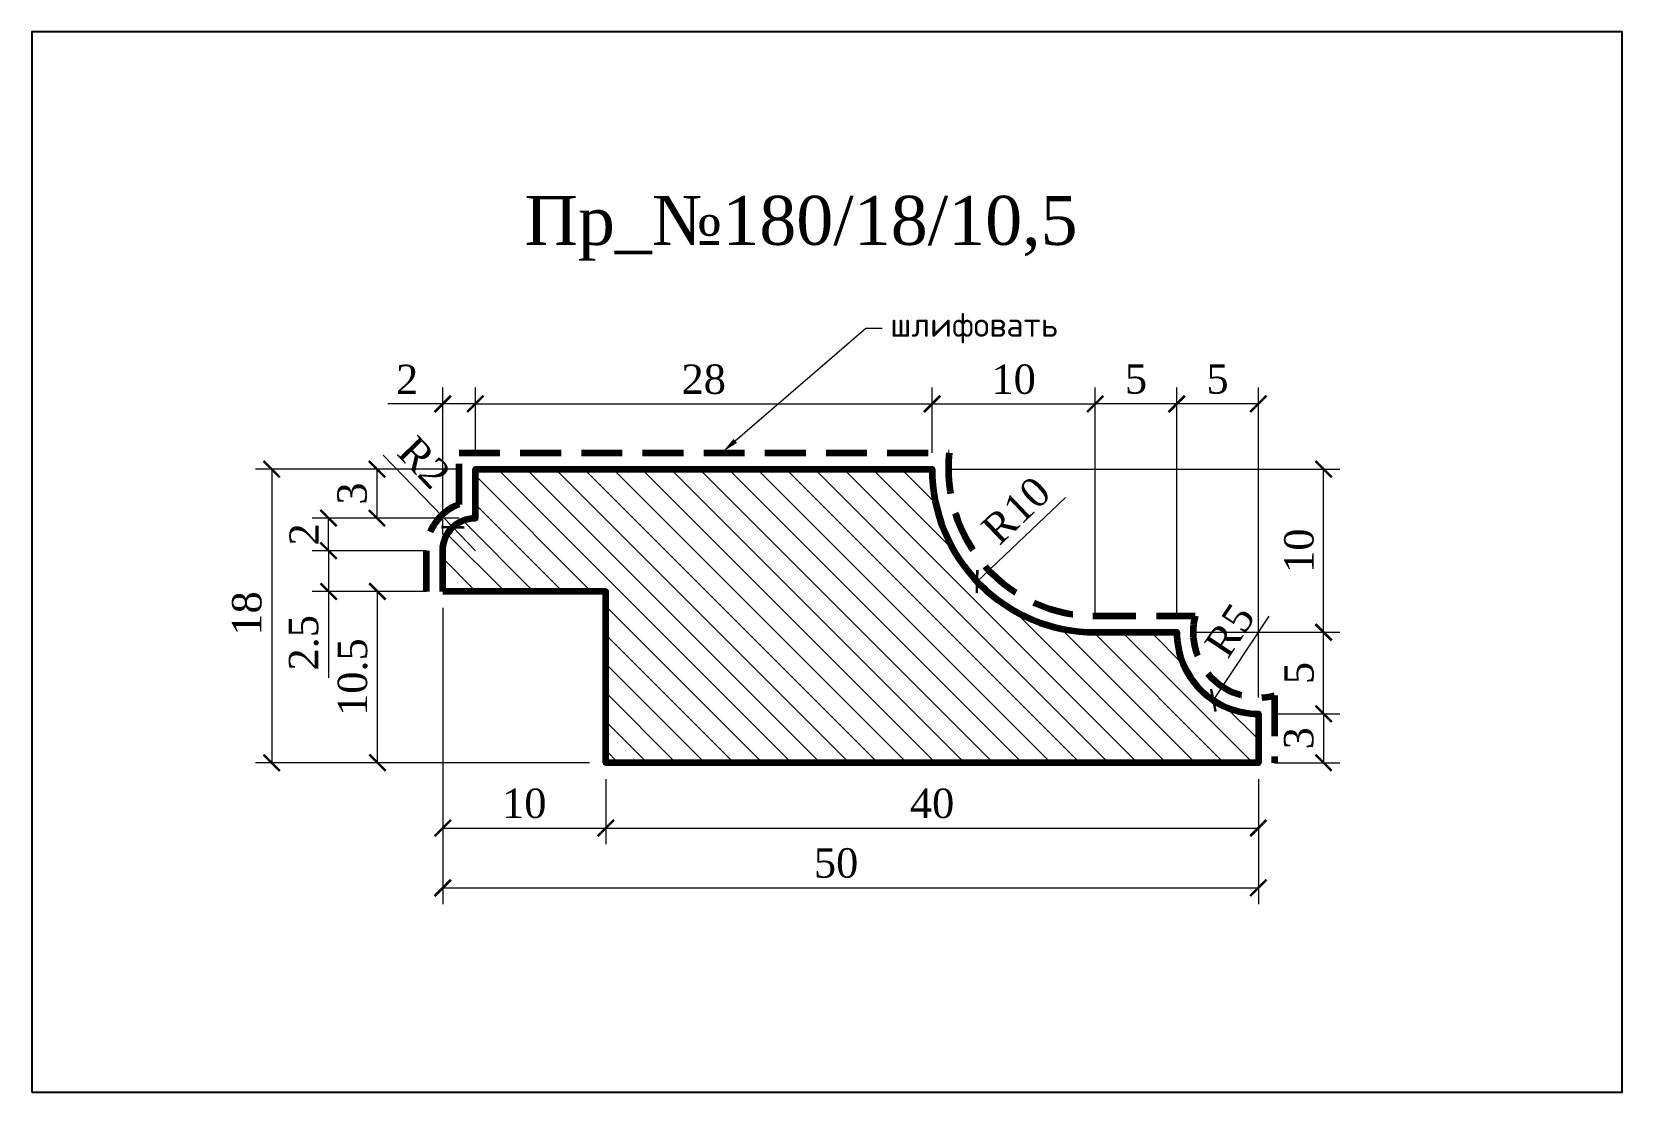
# Model space of a CAD drawing. Header units: millimetres. Extents: x 303398.4 to 303495.9, y -91994 to -91929.
import ezdxf
from ezdxf import colors
from ezdxf.entities.mleader import LeaderData, LeaderLine
from ezdxf.math import Vec2, Vec3

# ---------------------------------------------------------------- set-up
doc = ezdxf.new("R2010")
doc.units = ezdxf.units.MM
doc.header["$MEASUREMENT"] = 0
doc.linetypes.add('HIDDEN', pattern=[0.375, 0.25, -0.125])
doc.layers.add('Outside panel', color=7, linetype='Continuous', lineweight=18, true_color=0x7f5e57)
for name, color, linetype, lineweight in [('линия 15', 7, 'Continuous', 15), ('линия 50', 1, 'Continuous', 211), ('служебный слой РАЗМЕРЫ', 7, 'Continuous', 9)]:
    doc.layers.add(name, color=color, linetype=linetype, lineweight=lineweight)
doc.layers.add('размеры в модели', color=7, linetype='Continuous')
doc.styles.add('ELECT', font='times.ttf')
doc.styles.get("Standard").update_dxf_attribs({"font": 'times.ttf'})
doc.styles.add('ЕСКД профили текст', font='isocpeur.ttf')
doc.dimstyles.new('M_1', dxfattribs={"dimtxt": 1.8, "dimasz": 1, "dimexe": 1, "dimexo": 1, "dimgap": 0.6, "dimtad": 1, "dimdec": 0, "dimdsep": 46, "dimtxsty": 'Standard', "dimblk": 'ARCHTICK', "dimcen": -5, "dimclrd": 7, "dimclre": 7, "dimclrt": 7, "dimadec": 0, "dimazin": 0, "dimtfac": 1, "dimtdec": 0, "dimtmove": 0, "dimatfit": 3, "dimfxl": 1, "dimtolj": 1, "dimtzin": 0, "dimlwd": 5, "dimlwe": 5, "dimarcsym": 0})

# ---------------------------------------------------------------- blocks, each defined once
blk = doc.blocks.new('_ArchTick')
at = {"color": 0, "linetype": 'ByBlock', "const_width": 0.15}
blk.add_lwpolyline([(-0.5, -0.5), (0.5, 0.5)], dxfattribs=at)
blk = doc.blocks.new('*D2')
at = {"layer": 'Defpoints', "color": 0, "ltscale": 1000, "transparency": 16777216}
for p in [(307156.183, -90971.095), (307156.183, -90974.095), (307160.183, -90974.095)]:
    blk.add_point(p, dxfattribs=at)
at = {"layer": 'размеры в модели', "color": 7, "lineweight": 5, "ltscale": 1000, "transparency": 16777216}
for p, q in [((307157.183, -90971.095), (307161.183, -90971.095)), ((307160.183, -90971.095), (307160.183, -90974.095)), ((307157.183, -90974.095), (307161.183, -90974.095))]:
    blk.add_line(p, q, dxfattribs=at)
for p, rotation in [((307160.183, -90971.095), 90), ((307160.183, -90974.095), 270)]:
    blk.add_blockref('_ArchTick', p, dxfattribs=dict(at, rotation=rotation))
at = {"layer": 'размеры в модели', "color": 7, "ltscale": 1000, "transparency": 16777216, "insert": (307158.668, -90972.595), "char_height": 1.8, "attachment_point": 5, "rotation": 90}
blk.add_mtext('\\A1;3', dxfattribs=at)
blk = doc.blocks.new('*D7')
at = {"layer": 'Defpoints', "color": 0, "ltscale": 1000, "transparency": 16777216}
for p in [(307102.183, -90963.595), (307106.183, -90963.595), (307116.183, -90974.095)]:
    blk.add_point(p, dxfattribs=at)
at = {"layer": 'размеры в модели', "color": 7, "lineweight": 5, "ltscale": 1000, "transparency": 16777216}
for p, q in [((307105.183, -90963.595), (307101.183, -90963.595)), ((307102.183, -90974.095), (307102.183, -90963.595)), ((307115.183, -90974.095), (307101.183, -90974.095))]:
    blk.add_line(p, q, dxfattribs=at)
for p, rotation in [((307102.183, -90963.595), 90), ((307102.183, -90974.095), 270)]:
    blk.add_blockref('_ArchTick', p, dxfattribs=dict(at, rotation=rotation))
at = {"layer": 'размеры в модели', "color": 7, "ltscale": 1000, "transparency": 16777216, "insert": (307100.665, -90968.845), "char_height": 1.8, "attachment_point": 5, "rotation": 90}
blk.add_mtext('\\A1;10.5', dxfattribs=at)
blk = doc.blocks.new('*D8')
at = {"layer": 'Defpoints', "color": 0, "ltscale": 1000, "transparency": 16777216}
for p in [(307106.183, -90961.095), (307099.183, -90963.595), (307106.183, -90963.595)]:
    blk.add_point(p, dxfattribs=at)
at = {"layer": 'размеры в модели', "color": 7, "lineweight": 5, "ltscale": 1000, "transparency": 16777216}
for p, q in [((307105.183, -90961.095), (307098.183, -90961.095)), ((307099.183, -90961.095), (307099.183, -90963.595)), ((307105.183, -90963.595), (307098.183, -90963.595)), ((307099.183, -90963.595), (307099.183, -90968.884))]:
    blk.add_line(p, q, dxfattribs=at)
for p, rotation in [((307099.183, -90961.095), 90), ((307099.183, -90963.595), 270)]:
    blk.add_blockref('_ArchTick', p, dxfattribs=dict(at, rotation=rotation))
at = {"layer": 'размеры в модели', "color": 7, "ltscale": 1000, "transparency": 16777216, "insert": (307097.665, -90966.739), "char_height": 1.8, "attachment_point": 5, "rotation": 90}
blk.add_mtext('\\A1;2.5', dxfattribs=at)
blk = doc.blocks.new('*D9')
at = {"layer": 'Defpoints', "color": 0, "ltscale": 1000, "transparency": 16777216}
for p in [(307099.183, -90959.095), (307108.183, -90959.095), (307106.183, -90961.095)]:
    blk.add_point(p, dxfattribs=at)
at = {"layer": 'размеры в модели', "color": 7, "lineweight": 5, "ltscale": 1000, "transparency": 16777216}
for p, q in [((307107.183, -90959.095), (307098.183, -90959.095)), ((307099.183, -90961.095), (307099.183, -90959.095)), ((307105.183, -90961.095), (307098.183, -90961.095))]:
    blk.add_line(p, q, dxfattribs=at)
for p, rotation in [((307099.183, -90959.095), 90), ((307099.183, -90961.095), 270)]:
    blk.add_blockref('_ArchTick', p, dxfattribs=dict(at, rotation=rotation))
at = {"layer": 'размеры в модели', "color": 7, "ltscale": 1000, "transparency": 16777216, "insert": (307097.683, -90960.095), "char_height": 1.8, "attachment_point": 5, "rotation": 90}
blk.add_mtext('\\A1;2', dxfattribs=at)
blk = doc.blocks.new('*D10')
at = {"layer": 'Defpoints', "color": 0, "ltscale": 1000, "transparency": 16777216}
for p in [(307108.183, -90956.095), (307102.148, -90959.095), (307108.183, -90959.095)]:
    blk.add_point(p, dxfattribs=at)
at = {"layer": 'размеры в модели', "color": 7, "lineweight": 5, "ltscale": 1000, "transparency": 16777216}
for p, q in [((307107.183, -90956.095), (307101.148, -90956.095)), ((307102.148, -90956.095), (307102.148, -90959.095)), ((307107.183, -90959.095), (307101.148, -90959.095))]:
    blk.add_line(p, q, dxfattribs=at)
for p, rotation in [((307102.148, -90956.095), 90), ((307102.148, -90959.095), 270)]:
    blk.add_blockref('_ArchTick', p, dxfattribs=dict(at, rotation=rotation))
at = {"layer": 'размеры в модели', "color": 7, "ltscale": 1000, "transparency": 16777216, "insert": (307100.632, -90957.595), "char_height": 1.8, "attachment_point": 5, "rotation": 90}
blk.add_mtext('\\A1;3', dxfattribs=at)
blk = doc.blocks.new('*D11')
at = {"layer": 'Defpoints', "color": 0, "ltscale": 1000, "transparency": 16777216}
for p in [(307106.183, -90952.095), (307108.183, -90956.095), (307106.183, -90961.095)]:
    blk.add_point(p, dxfattribs=at)
at = {"layer": 'размеры в модели', "color": 7, "lineweight": 5, "ltscale": 1000, "transparency": 16777216}
for p, q in [((307106.183, -90960.095), (307106.183, -90951.095)), ((307108.183, -90955.095), (307108.183, -90951.095)), ((307106.183, -90952.095), (307102.822, -90952.095)), ((307108.183, -90952.095), (307106.183, -90952.095))]:
    blk.add_line(p, q, dxfattribs=at)
at = {"layer": 'размеры в модели', "color": 7, "lineweight": 5, "ltscale": 1000, "transparency": 16777216, "rotation": 180}
blk.add_blockref('_ArchTick', (307106.183, -90952.095), dxfattribs=at)
at = {"layer": 'размеры в модели', "color": 7, "lineweight": 5, "ltscale": 1000, "transparency": 16777216}
blk.add_blockref('_ArchTick', (307108.183, -90952.095), dxfattribs=at)
at = {"layer": 'размеры в модели', "color": 7, "ltscale": 1000, "transparency": 16777216, "insert": (307104.002, -90950.595), "char_height": 1.8, "attachment_point": 5}
blk.add_mtext('\\A1;2', dxfattribs=at)
blk = doc.blocks.new('*D14')
at = {"layer": 'Defpoints', "color": 0, "ltscale": 1000, "transparency": 16777216}
for p in [(307146.183, -90952.095), (307146.183, -90966.095), (307151.183, -90966.095)]:
    blk.add_point(p, dxfattribs=at)
at = {"layer": 'размеры в модели', "color": 7, "lineweight": 5, "ltscale": 1000, "transparency": 16777216}
for p, q in [((307146.183, -90965.095), (307146.183, -90951.095)), ((307151.183, -90965.095), (307151.183, -90951.095)), ((307151.183, -90952.095), (307146.183, -90952.095))]:
    blk.add_line(p, q, dxfattribs=at)
at = {"layer": 'размеры в модели', "color": 7, "lineweight": 5, "ltscale": 1000, "transparency": 16777216, "rotation": 180}
blk.add_blockref('_ArchTick', (307146.183, -90952.095), dxfattribs=at)
at = {"layer": 'размеры в модели', "color": 7, "lineweight": 5, "ltscale": 1000, "transparency": 16777216}
blk.add_blockref('_ArchTick', (307151.183, -90952.095), dxfattribs=at)
at = {"layer": 'размеры в модели', "color": 7, "ltscale": 1000, "transparency": 16777216, "insert": (307148.683, -90950.579), "char_height": 1.8, "attachment_point": 5}
blk.add_mtext('\\A1;5', dxfattribs=at)
blk = doc.blocks.new('*D15')
at = {"layer": 'Defpoints', "color": 0, "ltscale": 1000, "transparency": 16777216}
for p in [(307151.183, -90952.095), (307151.183, -90966.095), (307156.183, -90971.095)]:
    blk.add_point(p, dxfattribs=at)
at = {"layer": 'размеры в модели', "color": 7, "lineweight": 5, "ltscale": 1000, "transparency": 16777216}
for p, q in [((307151.183, -90965.095), (307151.183, -90951.095)), ((307156.183, -90970.095), (307156.183, -90951.095)), ((307156.183, -90952.095), (307151.183, -90952.095))]:
    blk.add_line(p, q, dxfattribs=at)
at = {"layer": 'размеры в модели', "color": 7, "lineweight": 5, "ltscale": 1000, "transparency": 16777216, "rotation": 180}
blk.add_blockref('_ArchTick', (307151.183, -90952.095), dxfattribs=at)
at = {"layer": 'размеры в модели', "color": 7, "lineweight": 5, "ltscale": 1000, "transparency": 16777216}
blk.add_blockref('_ArchTick', (307156.183, -90952.095), dxfattribs=at)
at = {"layer": 'размеры в модели', "color": 7, "ltscale": 1000, "transparency": 16777216, "insert": (307153.683, -90950.579), "char_height": 1.8, "attachment_point": 5}
blk.add_mtext('\\A1;5', dxfattribs=at)
blk = doc.blocks.new('*D16')
at = {"layer": 'Defpoints', "color": 0, "ltscale": 1000, "transparency": 16777216}
for p in [(307108.183, -90956.095), (307095.695, -90974.095), (307116.183, -90974.095)]:
    blk.add_point(p, dxfattribs=at)
at = {"layer": 'размеры в модели', "color": 7, "lineweight": 5, "ltscale": 1000, "transparency": 16777216}
for p, q in [((307107.183, -90956.095), (307094.695, -90956.095)), ((307095.695, -90956.095), (307095.695, -90974.095)), ((307115.183, -90974.095), (307094.695, -90974.095))]:
    blk.add_line(p, q, dxfattribs=at)
for p, rotation in [((307095.695, -90956.095), 90), ((307095.695, -90974.095), 270)]:
    blk.add_blockref('_ArchTick', p, dxfattribs=dict(at, rotation=rotation))
at = {"layer": 'размеры в модели', "color": 7, "ltscale": 1000, "transparency": 16777216, "insert": (307094.18, -90964.946), "char_height": 1.8, "attachment_point": 5, "rotation": 90}
blk.add_mtext('\\A1;18', dxfattribs=at)
blk = doc.blocks.new('*D17')
at = {"layer": 'Defpoints', "color": 0, "ltscale": 1000, "transparency": 16777216}
for p in [(307106.183, -90963.595), (307156.183, -90974.095), (307156.183, -90981.764)]:
    blk.add_point(p, dxfattribs=at)
at = {"layer": 'размеры в модели', "color": 7, "lineweight": 5, "ltscale": 1000, "transparency": 16777216}
for p, q in [((307106.183, -90964.595), (307106.183, -90982.764)), ((307156.183, -90975.095), (307156.183, -90982.764)), ((307106.183, -90981.764), (307156.183, -90981.764))]:
    blk.add_line(p, q, dxfattribs=at)
at = {"layer": 'размеры в модели', "color": 7, "lineweight": 5, "ltscale": 1000, "transparency": 16777216, "rotation": 180}
blk.add_blockref('_ArchTick', (307106.183, -90981.764), dxfattribs=at)
at = {"layer": 'размеры в модели', "color": 7, "lineweight": 5, "ltscale": 1000, "transparency": 16777216}
blk.add_blockref('_ArchTick', (307156.183, -90981.764), dxfattribs=at)
at = {"layer": 'размеры в модели', "color": 7, "ltscale": 1000, "transparency": 16777216, "insert": (307130.298, -90980.249), "char_height": 1.8, "attachment_point": 5}
blk.add_mtext('\\A1;50', dxfattribs=at)
blk = doc.blocks.new('*D18')
at = {"layer": 'Defpoints', "color": 0, "ltscale": 1000, "transparency": 16777216}
for p in [(307156.183, -90966.095), (307153.422, -90970.263)]:
    blk.add_point(p, dxfattribs=at)
at = {"layer": 'размеры в модели', "color": 7, "lineweight": 5, "ltscale": 1000, "transparency": 16777216}
blk.add_line((307156.833, -90965.113), (307153.422, -90970.263), dxfattribs=at)
at = {"layer": 'размеры в модели', "color": 7, "lineweight": 5, "ltscale": 1000, "transparency": 16777216, "rotation": 236.481961645429}
blk.add_blockref('_ArchTick', (307153.422, -90970.263), dxfattribs=at)
at = {"layer": 'размеры в модели', "color": 7, "ltscale": 1000, "transparency": 16777216, "insert": (307154.443, -90965.978), "char_height": 1.8, "attachment_point": 5, "rotation": 56.48196}
blk.add_mtext('\\A1;R5', dxfattribs=at)
blk = doc.blocks.new('*D19')
at = {"layer": 'Defpoints', "color": 0, "ltscale": 1000, "transparency": 16777216}
for p in [(307146.183, -90956.095), (307138.942, -90962.991)]:
    blk.add_point(p, dxfattribs=at)
at = {"layer": 'размеры в модели', "color": 7, "lineweight": 5, "ltscale": 1000, "transparency": 16777216}
blk.add_line((307144.366, -90957.825), (307138.942, -90962.991), dxfattribs=at)
at = {"layer": 'размеры в модели', "color": 7, "lineweight": 5, "ltscale": 1000, "transparency": 16777216, "rotation": 223.6032671877188}
blk.add_blockref('_ArchTick', (307138.942, -90962.991), dxfattribs=at)
at = {"layer": 'размеры в модели', "color": 7, "ltscale": 1000, "transparency": 16777216, "insert": (307141.333, -90958.621), "char_height": 1.8, "attachment_point": 5, "rotation": 43.60327}
blk.add_mtext('\\A1;R10', dxfattribs=at)
blk = doc.blocks.new('*D20')
at = {"layer": 'Defpoints', "color": 0, "ltscale": 1000, "transparency": 16777216}
for p in [(307106.794, -90959.656), (307108.183, -90961.095)]:
    blk.add_point(p, dxfattribs=at)
at = {"layer": 'размеры в модели', "color": 7, "lineweight": 5, "ltscale": 1000, "transparency": 16777216}
for p in [(307102.525, -90955.234), (307108.183, -90961.095)]:
    blk.add_line(p, (307106.794, -90959.656), dxfattribs=at)
at = {"layer": 'размеры в модели', "color": 7, "lineweight": 5, "ltscale": 1000, "transparency": 16777216, "rotation": 313.9914343007802}
blk.add_blockref('_ArchTick', (307106.794, -90959.656), dxfattribs=at)
at = {"layer": 'размеры в модели', "color": 7, "ltscale": 1000, "transparency": 16777216, "insert": (307105.044, -90955.684), "char_height": 1.8, "attachment_point": 5, "rotation": 313.99143}
blk.add_mtext('\\A1;R2', dxfattribs=at)
blk = doc.blocks.new('180')
at = {"layer": 'Outside panel', "ltscale": 1000}
h = blk.add_hatch(dxfattribs=at)
h.set_pattern_fill('ANSI31', color=256, scale=10, angle=90)
h.set_pattern_definition([(135, (-3421.9629, 5366.7459), (-0.8838834765, -0.8838834765), [])])
edge = h.paths.add_edge_path()
edge.add_line((307106.183, -90963.595), (307106.183, -90961.095))
edge.add_arc((307108.183, -90961.095), 2, 90, 180, ccw=False)
edge.add_line((307108.183, -90959.095), (307108.183, -90956.095))
edge.add_line((307108.183, -90956.095), (307136.183, -90956.095))
edge.add_arc((307146.183, -90956.095), 10, 180, 270)
edge.add_line((307146.183, -90966.095), (307151.183, -90966.095))
edge.add_arc((307156.183, -90966.095), 5, 180, 270)
edge.add_line((307156.183, -90971.095), (307156.183, -90974.095))
edge.add_line((307156.183, -90974.095), (307116.183, -90974.095))
edge.add_line((307116.183, -90974.095), (307116.183, -90963.595))
edge.add_line((307116.183, -90963.595), (307106.183, -90963.595))
at = {"layer": 'линия 50', "color": 1, "linetype": 'HIDDEN', "ltscale": 10, "true_color": 0xff0909}
blk.add_lwpolyline([(307105.183, -90963.595), (307105.183, -90961.095, -0.317837), (307107.183, -90958.266), (307107.183, -90955.095), (307137.239, -90955.095, 0.447214), (307146.183, -90965.095), (307152.31, -90965.095, 0.571287), (307157.183, -90969.967), (307157.183, -90974.095)], format="xyb", dxfattribs=at)
at = {"layer": 'линия 50', "color": 7}
blk.add_lwpolyline([(307106.183, -90963.595), (307106.183, -90961.095, -0.414214), (307108.183, -90959.095), (307108.183, -90956.095), (307136.183, -90956.095, 0.414214), (307146.183, -90966.095), (307151.183, -90966.095, 0.414214), (307156.183, -90971.095), (307156.183, -90974.095), (307116.183, -90974.095), (307116.183, -90963.595)], format="xyb", close=True, dxfattribs=at)
at = {"color": 7, "ltscale": 1000, "style": 'ELECT'}
blk.add_text('Пр_№180/18/10,5 ', height=3, dxfattribs=at).set_placement((307111.2, -90942.347))
at = {"layer": 'размеры в модели', "color": 0, "ltscale": 1000}
for base, p1, p2, picture, middle in [((307106.183, -90952.095), (307108.183, -90956.095), (307106.183, -90961.095), '*D11', (307104.002, -90950.595)), ((307146.183, -90952.095), (307151.183, -90966.095), (307146.183, -90966.095), '*D14', (307148.683, -90950.579)), ((307151.183, -90952.095), (307156.183, -90971.095), (307151.183, -90966.095), '*D15', (307153.683, -90950.579))]:
    dim = blk.add_linear_dim(base=base, p1=p1, p2=p2, dimstyle='M_1', override={"dimtxt": 1.8}, dxfattribs=at)
    dim.commit()
    dim.dimension.update_dxf_attribs({"geometry": picture, "text_midpoint": middle})
for base, p1, p2 in [((307136.183, -90952.095), (307108.183, -90956.095), (307136.183, -90956.095)), ((307146.183, -90952.095), (307136.183, -90956.095), (307146.183, -90966.095)), ((307116.183, -90978.095), (307106.183, -90963.595), (307116.183, -90974.095)), ((307156.183, -90978.095), (307116.183, -90974.095), (307156.183, -90974.095))]:
    blk.add_linear_dim(base=base, p1=p1, p2=p2, dimstyle='M_1', override={"dimtxt": 1.8}, dxfattribs=at).render()
at = {"layer": 'размеры в модели', "color": 6, "ltscale": 1000}
dim = blk.add_radius_dim(center=(307108.183, -90961.095), mpoint=(307106.794, -90959.656), dimstyle='M_1', dxfattribs=at)
dim.commit()
dim.dimension.update_dxf_attribs({"geometry": '*D20', "text_midpoint": (307105.044, -90955.684)})
at = {"layer": 'размеры в модели', "color": 0, "ltscale": 1000}
for base, p1, p2, picture, middle in [((307095.695, -90974.095), (307108.183, -90956.095), (307116.183, -90974.095), '*D16', (307095.695, -90964.946)), ((307102.148, -90959.095), (307108.183, -90956.095), (307108.183, -90959.095), '*D10', (307102.148, -90957.595)), ((307099.183, -90959.095), (307106.183, -90961.095), (307108.183, -90959.095), '*D9', (307099.183, -90960.095))]:
    dim = blk.add_linear_dim(base=base, p1=p1, p2=p2, angle=90, dimstyle='M_1', override={"dimtxt": 1.8}, dxfattribs=at)
    dim.commit()
    dim.dimension.update_dxf_attribs({"geometry": picture, "text_midpoint": middle, "dimtype": 128})
for base, p1, p2 in [((307160.183, -90956.095), (307151.183, -90966.095), (307136.183, -90956.095)), ((307160.183, -90966.095), (307156.183, -90971.095), (307151.183, -90966.095))]:
    blk.add_linear_dim(base=base, p1=p1, p2=p2, angle=90, dimstyle='M_1', override={"dimtxt": 1.8}, dxfattribs=at).render()
for center, mpoint, picture, middle in [((307146.183, -90956.095), (307138.942, -90962.991), '*D19', (307142.378, -90959.719)), ((307156.183, -90966.095), (307153.422, -90970.263), '*D18', (307155.706, -90966.814))]:
    dim = blk.add_radius_dim(center=center, mpoint=mpoint, dimstyle='M_1', override={"dimtxt": 1.8}, dxfattribs=at)
    dim.commit()
    dim.dimension.update_dxf_attribs({"geometry": picture, "text_midpoint": middle, "dimtype": 132})
for base, p1, p2, picture, middle in [((307099.183096166, -90963.594508789), (307106.183096163, -90961.094508788), (307106.183096163, -90963.594508789), '*D8', (307097.664927456, -90966.739497974)), ((307102.183096166, -90963.594508789), (307116.183096163, -90974.094508789), (307106.183096163, -90963.594508789), '*D7', (307100.664927456, -90968.844508789)), ((307160.183, -90974.095), (307156.183, -90971.095), (307156.183, -90974.095), '*D2', (307158.668, -90972.595))]:
    dim = blk.add_linear_dim(base=base, p1=p1, p2=p2, angle=90, dimstyle='M_1', override={"dimtxt": 1.8}, dxfattribs=at)
    dim.commit()
    dim.dimension.update_dxf_attribs({"geometry": picture, "text_midpoint": middle})
dim = blk.add_linear_dim(base=(307156.183, -90981.764), p1=(307106.183, -90963.595), p2=(307156.183, -90974.095), dimstyle='M_1', override={"dimtxt": 1.8}, dxfattribs=at)
dim.commit()
dim.dimension.update_dxf_attribs({"geometry": '*D17', "text_midpoint": (307130.298, -90981.764), "dimtype": 128})

msp = doc.modelspace()

# ---------------------------------------------------------------- linework, layer by layer
at = {"color": 6, "ltscale": 1000}
msp.add_lwpolyline([(303398.37, -91993.996), (303495.87, -91993.996), (303495.87, -91928.996), (303398.37, -91928.996)], close=True, dxfattribs=at)

# ---------------------------------------------------------------- block references
at = {"layer": 'линия 15', "color": 5}
msp.add_blockref('180', (-3682.62, -999.708), dxfattribs=at)

# ---------------------------------------------------------------- leaders
at = {"layer": 'служебный слой РАЗМЕРЫ'}
ml = msp.add_multileader_mtext('Standard', dxfattribs=at)
ml.set_content('\\A1;шлифовать', color=256, style='ЕСКД профили текст')
ml.set_leader_properties(color=256, linetype='ByLayer', lineweight=-1)
ml.build(insert=Vec2(0, 0))
ml.multileader.update_dxf_attribs({"dogleg_length": 1, "arrow_head_size": 1})
ctx = ml.context
ctx.base_point, ctx.char_height, ctx.arrow_head_size, ctx.landing_gap_size, ctx.plane_origin = Vec3(303450.497, -91947.168), 1.5, 1, 0.5, Vec3(303469.532, -91916.313)
notes = []
notes.append((ctx, [(1, (1, 1, 0), (303449.497, -91947.168), (1, 0), 1, [(0, [(303440.742, -91954.726)], 0, [])])]))
ctx.mtext.insert, ctx.mtext.flow_direction = Vec3(303450.997, -91946.193), 5
for ctx, leaders in notes:
    for number, flags, end, landing, length, lines in leaders:
        leader = LeaderData()
        leader.index, (leader.has_last_leader_line, leader.has_dogleg_vector, leader.attachment_direction) = number, flags
        leader.last_leader_point, leader.dogleg_vector, leader.dogleg_length = Vec3(end), Vec3(landing), length
        for number, points, colour, breaks in lines:
            line = LeaderLine()
            line.index, line.vertices, line.color, line.breaks = number, Vec3.list(points), colors.encode_raw_color(colour), breaks
            leader.lines.append(line)
        ctx.leaders.append(leader)

doc.saveas('drawing.dxf')
